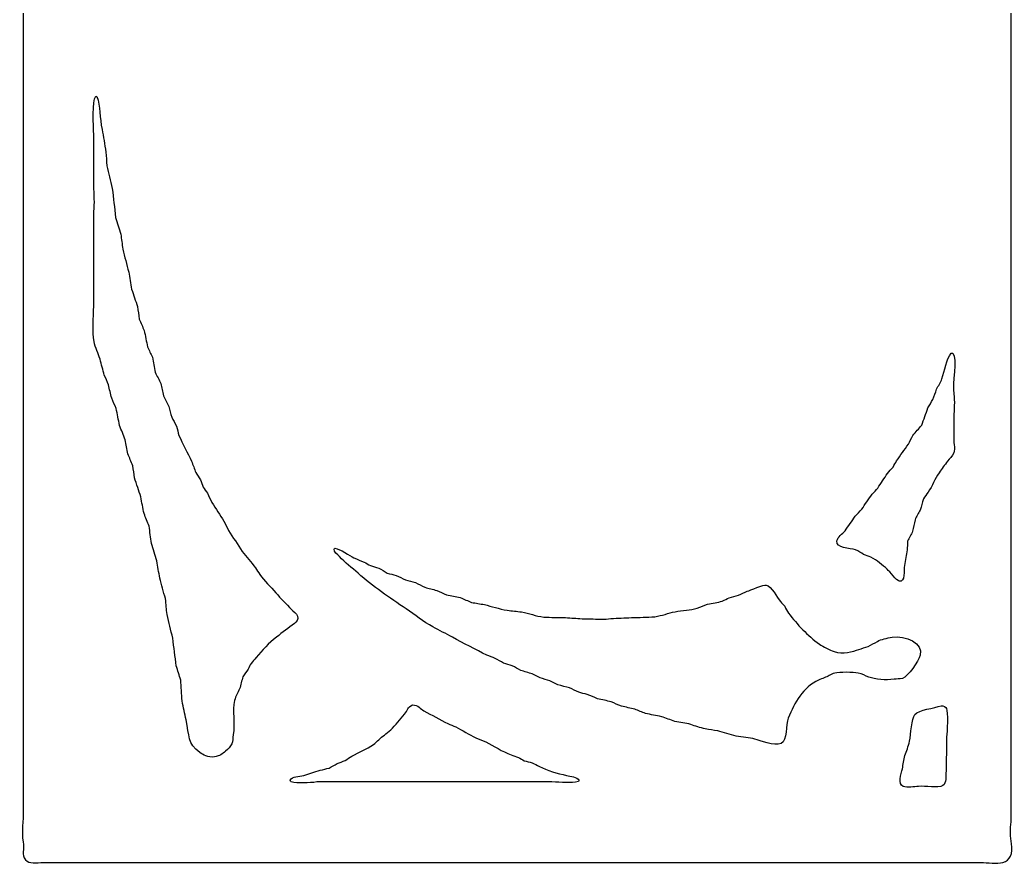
# Model space of a CAD drawing. Header units: centimetres. Extents: x -8.6 to 6.8, y -13.6 to 12.9.
# Drawn here: x -8.56 to -1.87, y -13.58 to -7.9 of the extents above; entities that cross this region are included whole.
import ezdxf

# ---------------------------------------------------------------- set-up
doc = ezdxf.new("R2010")
doc.units = ezdxf.units.CM
doc.header["$MEASUREMENT"] = 0
doc.layers.add('layer 1', color=7, linetype='Continuous')

msp = doc.modelspace()

# ---------------------------------------------------------------- linework, layer by layer
at = {"layer": 'layer 1', "color": 250}
for points, knots in [([(-8.46873, 12.93699), (-6.83087, 12.93626), (-5.16539, 12.93347), (-3.51672, 12.93347), (-3.51672, 12.93347), (-3.11441, 12.93347), (-2.71198, 12.93347), (-2.30967, 12.93347), (-2.30967, 12.93347), (-2.21366, 12.93386), (-2.11761, 12.93425), (-2.0216, 12.93464), (-2.0216, 12.93464), (-1.97231, 12.9414), (-1.92321, 12.93359), (-1.90298, 12.90998), (-1.90298, 12.90998), (-1.88064, 12.8839), (-1.8829, 12.83189), (-1.88994, 12.79138), (-1.88994, 12.79138), (-1.88951, 12.7264), (-1.88908, 12.66141), (-1.88864, 12.59644), (-1.88864, 12.59644), (-1.88864, 12.31464), (-1.88864, 12.03275), (-1.88864, 11.75094), (-1.88864, 11.75094), (-1.88864, 10.65855), (-1.88864, 9.56584), (-1.88864, 8.47345), (-1.88864, 8.47345), (-1.88864, 4.25593), (-1.88864, 0.04032), (-1.88864, -4.16561), (-1.88864, -4.16561), (-1.88864, -6.56336), (-1.88864, -8.95223), (-1.88864, -11.34415), (-1.88864, -11.34415), (-1.88864, -11.90815), (-1.88864, -12.47232), (-1.88864, -13.03632), (-1.88864, -13.03632), (-1.88864, -13.12165), (-1.88864, -13.207), (-1.88864, -13.29232), (-1.88864, -13.29232), (-1.89638, -13.33842), (-1.89374, -13.39634), (-1.88603, -13.44028), (-1.88603, -13.44028), (-1.87483, -13.50417), (-1.89363, -13.55332), (-1.94469, -13.56593), (-1.94469, -13.56593), (-1.98238, -13.57524), (-2.04669, -13.56594), (-2.09199, -13.56593), (-2.09199, -13.56593), (-2.2019, -13.56593), (-2.31186, -13.56593), (-2.42177, -13.56593), (-2.42177, -13.56593), (-2.77846, -13.56593), (-3.13526, -13.56593), (-3.49195, -13.56593), (-3.49195, -13.56593), (-4.64935, -13.56593), (-5.80709, -13.56593), (-6.96449, -13.56593), (-6.96449, -13.56593), (-7.35246, -13.56593), (-7.74055, -13.56593), (-8.12852, -13.56593), (-8.12852, -13.56593), (-8.21758, -13.56593), (-8.30667, -13.56593), (-8.39573, -13.56593), (-8.39573, -13.56593), (-8.44625, -13.566), (-8.49298, -13.57686), (-8.51826, -13.54714), (-8.51826, -13.54714), (-8.54505, -13.51567), (-8.52588, -13.47495), (-8.53391, -13.42737), (-8.53391, -13.42737), (-8.54564, -13.35778), (-8.53261, -13.28807), (-8.5326, -13.21364), (-8.5326, -13.21364), (-8.5326, -12.91657), (-8.5326, -12.61941), (-8.5326, -12.32234), (-8.5326, -12.32234), (-8.5326, -11.1689), (-8.5326, -10.01511), (-8.5326, -8.86166), (-8.5326, -8.86166), (-8.5326, -6.36025), (-8.5326, -3.85808), (-8.5326, -1.35667), (-8.5326, -1.35667), (-8.53347, -1.3234), (-8.53434, -1.29012), (-8.53521, -1.25685), (-8.53521, -1.25685), (-8.53999, -1.2412), (-8.54477, -1.22554), (-8.54955, -1.20988), (-8.54955, -1.20988), (-8.54433, -1.19227), (-8.53912, -1.17465), (-8.53391, -1.15704), (-8.53391, -1.15704), (-8.53347, -1.12768), (-8.53304, -1.09832), (-8.5326, -1.06896), (-8.5326, -1.06896), (-8.5326, -0.96211), (-8.5326, -0.85523), (-8.5326, -0.74838), (-8.5326, -0.74838), (-8.5326, -0.32841), (-8.5326, 0.09168), (-8.5326, 0.51165), (-8.5326, 0.51165), (-8.5326, 1.81461), (-8.5326, 3.11796), (-8.5326, 4.42092), (-8.5326, 4.42092), (-8.5326, 6.58299), (-8.5326, 8.74571), (-8.5326, 10.90779), (-8.5326, 10.90779), (-8.5326, 11.41817), (-8.5326, 11.9287), (-8.5326, 12.43908), (-8.5326, 12.43908), (-8.5326, 12.50601), (-8.5326, 12.57296), (-8.5326, 12.63989), (-8.5326, 12.63989), (-8.53918, 12.67969), (-8.54064, 12.72334), (-8.53391, 12.76319), (-8.53391, 12.76319), (-8.52258, 12.83018), (-8.55587, 12.89751), (-8.50132, 12.9276), (-8.50132, 12.9276), (-8.49046, 12.93073), (-8.47959, 12.93386), (-8.46873, 12.93699)], [0, 0, 0, 0, 0.025, 0.025, 0.025, 0.025, 0.05, 0.05, 0.05, 0.05, 0.075, 0.075, 0.075, 0.075, 0.1, 0.1, 0.1, 0.1, 0.125, 0.125, 0.125, 0.125, 0.15, 0.15, 0.15, 0.15, 0.175, 0.175, 0.175, 0.175, 0.2, 0.2, 0.2, 0.2, 0.225, 0.225, 0.225, 0.225, 0.25, 0.25, 0.25, 0.25, 0.275, 0.275, 0.275, 0.275, 0.3, 0.3, 0.3, 0.3, 0.325, 0.325, 0.325, 0.325, 0.35, 0.35, 0.35, 0.35, 0.375, 0.375, 0.375, 0.375, 0.4, 0.4, 0.4, 0.4, 0.425, 0.425, 0.425, 0.425, 0.45, 0.45, 0.45, 0.45, 0.475, 0.475, 0.475, 0.475, 0.5, 0.5, 0.5, 0.5, 0.525, 0.525, 0.525, 0.525, 0.55, 0.55, 0.55, 0.55, 0.575, 0.575, 0.575, 0.575, 0.6, 0.6, 0.6, 0.6, 0.625, 0.625, 0.625, 0.625, 0.65, 0.65, 0.65, 0.65, 0.675, 0.675, 0.675, 0.675, 0.7, 0.7, 0.7, 0.7, 0.725, 0.725, 0.725, 0.725, 0.75, 0.75, 0.75, 0.75, 0.775, 0.775, 0.775, 0.775, 0.8, 0.8, 0.8, 0.8, 0.825, 0.825, 0.825, 0.825, 0.85, 0.85, 0.85, 0.85, 0.875, 0.875, 0.875, 0.875, 0.9, 0.9, 0.9, 0.9, 0.925, 0.925, 0.925, 0.925, 0.95, 0.95, 0.95, 0.95, 1, 1, 1, 1]), ([(-8.04509, -8.41308), (-8.07204, -8.44099), (-8.05943, -8.61404), (-8.05943, -8.67142), (-8.05943, -8.67142), (-8.05943, -8.78873), (-8.05813, -8.89771), (-8.05813, -9.01432), (-8.05813, -9.01432), (-8.05813, -9.07188), (-8.05011, -9.13424), (-8.05943, -9.18929), (-8.05943, -9.18929), (-8.059, -9.24526), (-8.05856, -9.30125), (-8.05813, -9.35722), (-8.05813, -9.35722), (-8.05856, -9.38031), (-8.059, -9.40341), (-8.05943, -9.4265), (-8.05943, -9.4265), (-8.05943, -9.48169), (-8.05943, -9.53689), (-8.05943, -9.59208), (-8.05943, -9.59208), (-8.059, -9.65118), (-8.05856, -9.7103), (-8.05813, -9.7694), (-8.05813, -9.7694), (-8.05856, -9.78819), (-8.059, -9.80698), (-8.05943, -9.82577), (-8.05943, -9.82577), (-8.05945, -9.89887), (-8.07099, -9.99829), (-8.05682, -10.06298), (-8.05682, -10.06298), (-8.04726, -10.10664), (-8.02963, -10.14149), (-8.01642, -10.18158), (-8.01642, -10.18158), (-8.00686, -10.21759), (-7.9973, -10.25361), (-7.98774, -10.28962), (-7.98774, -10.28962), (-7.97861, -10.31075), (-7.96949, -10.3319), (-7.96036, -10.35303), (-7.96036, -10.35303), (-7.95298, -10.38356), (-7.94559, -10.4141), (-7.9382, -10.44463), (-7.9382, -10.44463), (-7.92821, -10.46733), (-7.91822, -10.49004), (-7.90822, -10.51274), (-7.90822, -10.51274), (-7.9004, -10.5507), (-7.89258, -10.58868), (-7.88476, -10.62664), (-7.88476, -10.62664), (-7.8726, -10.65913), (-7.86043, -10.69163), (-7.84826, -10.72411), (-7.84826, -10.72411), (-7.84218, -10.75542), (-7.8361, -10.78675), (-7.83001, -10.81806), (-7.83001, -10.81806), (-7.81872, -10.84467), (-7.80742, -10.8713), (-7.79612, -10.89791), (-7.79612, -10.89791), (-7.79221, -10.92492), (-7.7883, -10.95193), (-7.78439, -10.97894), (-7.78439, -10.97894), (-7.77217, -11.02293), (-7.7544, -11.06468), (-7.74268, -11.10694), (-7.74268, -11.10694), (-7.73529, -11.14451), (-7.72791, -11.18209), (-7.72052, -11.21967), (-7.72052, -11.21967), (-7.70922, -11.24785), (-7.69792, -11.27604), (-7.68663, -11.30422), (-7.68663, -11.30422), (-7.68141, -11.34297), (-7.6762, -11.38173), (-7.67099, -11.42047), (-7.67099, -11.42047), (-7.65882, -11.45961), (-7.64665, -11.49877), (-7.63449, -11.53791), (-7.63449, -11.53791), (-7.62797, -11.57626), (-7.62145, -11.61463), (-7.61493, -11.65299), (-7.61493, -11.65299), (-7.60234, -11.69917), (-7.58973, -11.74537), (-7.57713, -11.79156), (-7.57713, -11.79156), (-7.57022, -11.82901), (-7.57299, -11.86383), (-7.5654, -11.89842), (-7.5654, -11.89842), (-7.5528, -11.95126), (-7.5402, -12.00411), (-7.5276, -12.05695), (-7.5276, -12.05695), (-7.51978, -12.11918), (-7.51196, -12.18143), (-7.50414, -12.24366), (-7.50414, -12.24366), (-7.49414, -12.27537), (-7.48415, -12.30708), (-7.47416, -12.33878), (-7.47416, -12.33878), (-7.47112, -12.38575), (-7.46807, -12.43273), (-7.46503, -12.4797), (-7.46503, -12.4797), (-7.45681, -12.52536), (-7.44659, -12.56388), (-7.43766, -12.60652), (-7.43766, -12.60652), (-7.41469, -12.71614), (-7.42874, -12.76653), (-7.34511, -12.82612), (-7.34511, -12.82612), (-7.32374, -12.84135), (-7.29169, -12.86243), (-7.24735, -12.85548), (-7.24735, -12.85548), (-7.21089, -12.84976), (-7.19273, -12.83565), (-7.17174, -12.81673), (-7.17174, -12.81673), (-7.15586, -12.80241), (-7.13923, -12.78763), (-7.13003, -12.7674), (-7.13003, -12.7674), (-7.12169, -12.74907), (-7.12504, -12.7306), (-7.12091, -12.70634), (-7.12091, -12.70634), (-7.10822, -12.63177), (-7.12812, -12.54675), (-7.11178, -12.47618), (-7.11178, -12.47618), (-7.1048, -12.44599), (-7.08895, -12.42401), (-7.07789, -12.39867), (-7.07789, -12.39867), (-7.07051, -12.37128), (-7.06312, -12.34387), (-7.05573, -12.31647), (-7.05573, -12.31647), (-7.044, -12.29964), (-7.03227, -12.28281), (-7.02054, -12.26598), (-7.02054, -12.26598), (-7.01402, -12.25306), (-7.0075, -12.24014), (-7.00098, -12.22722), (-7.00098, -12.22722), (-6.98925, -12.21431), (-6.97752, -12.20139), (-6.96579, -12.18847), (-6.96579, -12.18847), (-6.92536, -12.13892), (-6.88069, -12.09035), (-6.83023, -12.0499), (-6.83023, -12.0499), (-6.78982, -12.01938), (-6.7494, -11.98884), (-6.709, -11.95831), (-6.709, -11.95831), (-6.69797, -11.94809), (-6.68042, -11.9316), (-6.68814, -11.90899), (-6.68814, -11.90899), (-6.69507, -11.8887), (-6.71679, -11.87921), (-6.72986, -11.86436), (-6.72986, -11.86436), (-6.76352, -11.82611), (-6.80059, -11.7906), (-6.83414, -11.7528), (-6.83414, -11.7528), (-6.8704, -11.71195), (-6.90944, -11.67068), (-6.94233, -11.62833), (-6.94233, -11.62833), (-6.95188, -11.61346), (-6.96145, -11.59858), (-6.971, -11.5837), (-6.971, -11.5837), (-7.00055, -11.5473), (-7.0301, -11.51089), (-7.05964, -11.47449), (-7.05964, -11.47449), (-7.09169, -11.42839), (-7.12139, -11.37963), (-7.15219, -11.33358), (-7.15219, -11.33358), (-7.16262, -11.31244), (-7.17305, -11.2913), (-7.18347, -11.27016), (-7.18347, -11.27016), (-7.20947, -11.23055), (-7.23776, -11.18617), (-7.26429, -11.14569), (-7.26429, -11.14569), (-7.27428, -11.12494), (-7.28428, -11.10419), (-7.29427, -11.08345), (-7.29427, -11.08345), (-7.30383, -11.06936), (-7.31339, -11.05527), (-7.32295, -11.04117), (-7.32295, -11.04117), (-7.32903, -11.02474), (-7.33512, -11.00829), (-7.3412, -10.99185), (-7.3412, -10.99185), (-7.35163, -10.97581), (-7.36206, -10.95975), (-7.37248, -10.94371), (-7.37248, -10.94371), (-7.38204, -10.91827), (-7.3916, -10.89282), (-7.40116, -10.86738), (-7.40116, -10.86738), (-7.42738, -10.81269), (-7.46189, -10.75042), (-7.48589, -10.69475), (-7.48589, -10.69475), (-7.49154, -10.67362), (-7.49719, -10.65248), (-7.50283, -10.63134), (-7.50283, -10.63134), (-7.51326, -10.61138), (-7.52369, -10.59141), (-7.53412, -10.57145), (-7.53412, -10.57145), (-7.54107, -10.54758), (-7.54802, -10.5237), (-7.55497, -10.49982), (-7.55497, -10.49982), (-7.56627, -10.47555), (-7.57757, -10.45128), (-7.58887, -10.42701), (-7.58887, -10.42701), (-7.59538, -10.39961), (-7.6019, -10.37221), (-7.60842, -10.34481), (-7.60842, -10.34481), (-7.62058, -10.31976), (-7.63275, -10.2947), (-7.64492, -10.26966), (-7.64492, -10.26966), (-7.65143, -10.236), (-7.65795, -10.20233), (-7.66447, -10.16867), (-7.66447, -10.16867), (-7.67533, -10.14518), (-7.68619, -10.12169), (-7.69706, -10.09821), (-7.69706, -10.09821), (-7.70444, -10.06181), (-7.71183, -10.0254), (-7.71922, -9.98899), (-7.71922, -9.98899), (-7.73051, -9.96316), (-7.74181, -9.93732), (-7.75311, -9.91149), (-7.75311, -9.91149), (-7.75702, -9.8837), (-7.76093, -9.8559), (-7.76484, -9.82812), (-7.76484, -9.82812), (-7.77787, -9.78898), (-7.79091, -9.74983), (-7.80394, -9.71069), (-7.80394, -9.71069), (-7.81046, -9.67233), (-7.81698, -9.63396), (-7.8235, -9.5956), (-7.8235, -9.5956), (-7.83696, -9.54433), (-7.85044, -9.49304), (-7.8639, -9.44177), (-7.8639, -9.44177), (-7.86825, -9.40811), (-7.8726, -9.37444), (-7.87694, -9.34078), (-7.87694, -9.34078), (-7.88867, -9.3032), (-7.9004, -9.26562), (-7.91213, -9.22805), (-7.91213, -9.22805), (-7.91952, -9.16347), (-7.92691, -9.09886), (-7.93429, -9.03429), (-7.93429, -9.03429), (-7.94507, -8.97753), (-7.96021, -8.9343), (-7.97079, -8.88045), (-7.97079, -8.88045), (-7.97296, -8.84992), (-7.97514, -8.81938), (-7.97731, -8.78885), (-7.97731, -8.78885), (-7.98646, -8.73675), (-7.99282, -8.68385), (-8.00338, -8.63737), (-8.00338, -8.63737), (-8.02062, -8.56152), (-8.01157, -8.47827), (-8.03857, -8.41542), (-8.03857, -8.41542), (-8.04075, -8.41464), (-8.04292, -8.41386), (-8.04509, -8.41308)], [0, 0, 0, 0, 0.0120482, 0.0120482, 0.0120482, 0.0120482, 0.0240964, 0.0240964, 0.0240964, 0.0240964, 0.0361446, 0.0361446, 0.0361446, 0.0361446, 0.0481928, 0.0481928, 0.0481928, 0.0481928, 0.060241, 0.060241, 0.060241, 0.060241, 0.0722892, 0.0722892, 0.0722892, 0.0722892, 0.0843373, 0.0843373, 0.0843373, 0.0843373, 0.0963855, 0.0963855, 0.0963855, 0.0963855, 0.1084337, 0.1084337, 0.1084337, 0.1084337, 0.1204819, 0.1204819, 0.1204819, 0.1204819, 0.1325301, 0.1325301, 0.1325301, 0.1325301, 0.1445783, 0.1445783, 0.1445783, 0.1445783, 0.1566265, 0.1566265, 0.1566265, 0.1566265, 0.1686747, 0.1686747, 0.1686747, 0.1686747, 0.1807229, 0.1807229, 0.1807229, 0.1807229, 0.1927711, 0.1927711, 0.1927711, 0.1927711, 0.2048193, 0.2048193, 0.2048193, 0.2048193, 0.2168675, 0.2168675, 0.2168675, 0.2168675, 0.2289157, 0.2289157, 0.2289157, 0.2289157, 0.2409639, 0.2409639, 0.2409639, 0.2409639, 0.253012, 0.253012, 0.253012, 0.253012, 0.2650602, 0.2650602, 0.2650602, 0.2650602, 0.2771084, 0.2771084, 0.2771084, 0.2771084, 0.2891566, 0.2891566, 0.2891566, 0.2891566, 0.3012048, 0.3012048, 0.3012048, 0.3012048, 0.313253, 0.313253, 0.313253, 0.313253, 0.3253012, 0.3253012, 0.3253012, 0.3253012, 0.3373494, 0.3373494, 0.3373494, 0.3373494, 0.3493976, 0.3493976, 0.3493976, 0.3493976, 0.3614458, 0.3614458, 0.3614458, 0.3614458, 0.373494, 0.373494, 0.373494, 0.373494, 0.3855422, 0.3855422, 0.3855422, 0.3855422, 0.3975904, 0.3975904, 0.3975904, 0.3975904, 0.4096386, 0.4096386, 0.4096386, 0.4096386, 0.4216867, 0.4216867, 0.4216867, 0.4216867, 0.4337349, 0.4337349, 0.4337349, 0.4337349, 0.4457831, 0.4457831, 0.4457831, 0.4457831, 0.4578313, 0.4578313, 0.4578313, 0.4578313, 0.4698795, 0.4698795, 0.4698795, 0.4698795, 0.4819277, 0.4819277, 0.4819277, 0.4819277, 0.4939759, 0.4939759, 0.4939759, 0.4939759, 0.5060241, 0.5060241, 0.5060241, 0.5060241, 0.5180723, 0.5180723, 0.5180723, 0.5180723, 0.5301205, 0.5301205, 0.5301205, 0.5301205, 0.5421687, 0.5421687, 0.5421687, 0.5421687, 0.5542169, 0.5542169, 0.5542169, 0.5542169, 0.5662651, 0.5662651, 0.5662651, 0.5662651, 0.5783133, 0.5783133, 0.5783133, 0.5783133, 0.5903614, 0.5903614, 0.5903614, 0.5903614, 0.6024096, 0.6024096, 0.6024096, 0.6024096, 0.6144578, 0.6144578, 0.6144578, 0.6144578, 0.626506, 0.626506, 0.626506, 0.626506, 0.6385542, 0.6385542, 0.6385542, 0.6385542, 0.6506024, 0.6506024, 0.6506024, 0.6506024, 0.6626506, 0.6626506, 0.6626506, 0.6626506, 0.6746988, 0.6746988, 0.6746988, 0.6746988, 0.686747, 0.686747, 0.686747, 0.686747, 0.6987952, 0.6987952, 0.6987952, 0.6987952, 0.7108434, 0.7108434, 0.7108434, 0.7108434, 0.7228916, 0.7228916, 0.7228916, 0.7228916, 0.7349398, 0.7349398, 0.7349398, 0.7349398, 0.746988, 0.746988, 0.746988, 0.746988, 0.7590361, 0.7590361, 0.7590361, 0.7590361, 0.7710843, 0.7710843, 0.7710843, 0.7710843, 0.7831325, 0.7831325, 0.7831325, 0.7831325, 0.7951807, 0.7951807, 0.7951807, 0.7951807, 0.8072289, 0.8072289, 0.8072289, 0.8072289, 0.8192771, 0.8192771, 0.8192771, 0.8192771, 0.8313253, 0.8313253, 0.8313253, 0.8313253, 0.8433735, 0.8433735, 0.8433735, 0.8433735, 0.8554217, 0.8554217, 0.8554217, 0.8554217, 0.8674699, 0.8674699, 0.8674699, 0.8674699, 0.8795181, 0.8795181, 0.8795181, 0.8795181, 0.8915663, 0.8915663, 0.8915663, 0.8915663, 0.9036145, 0.9036145, 0.9036145, 0.9036145, 0.9156627, 0.9156627, 0.9156627, 0.9156627, 0.9277108, 0.9277108, 0.9277108, 0.9277108, 0.939759, 0.939759, 0.939759, 0.939759, 0.9518072, 0.9518072, 0.9518072, 0.9518072, 0.9638554, 0.9638554, 0.9638554, 0.9638554, 0.9759036, 0.9759036, 0.9759036, 0.9759036, 1, 1, 1, 1]), ([(-2.29142, -10.14048), (-2.3268, -10.18531), (-2.33434, -10.2567), (-2.35399, -10.31428), (-2.35399, -10.31428), (-2.36265, -10.33964), (-2.37831, -10.36006), (-2.38919, -10.38239), (-2.38919, -10.38239), (-2.39788, -10.40587), (-2.40657, -10.42936), (-2.41526, -10.45285), (-2.41526, -10.45285), (-2.42612, -10.47164), (-2.43698, -10.49043), (-2.44784, -10.50921), (-2.44784, -10.50921), (-2.46175, -10.54796), (-2.47565, -10.58672), (-2.48956, -10.62547), (-2.48956, -10.62547), (-2.50954, -10.64817), (-2.52953, -10.67088), (-2.54952, -10.69358), (-2.54952, -10.69358), (-2.55951, -10.71354), (-2.56951, -10.73351), (-2.5795, -10.75347), (-2.5795, -10.75347), (-2.606, -10.79065), (-2.63251, -10.82785), (-2.65901, -10.86503), (-2.65901, -10.86503), (-2.66683, -10.87912), (-2.67465, -10.89321), (-2.68247, -10.9073), (-2.68247, -10.9073), (-2.69507, -10.92139), (-2.70768, -10.93549), (-2.72028, -10.94958), (-2.72028, -10.94958), (-2.742, -10.98246), (-2.76373, -11.01534), (-2.78545, -11.04822), (-2.78545, -11.04822), (-2.79762, -11.06192), (-2.80978, -11.07562), (-2.82195, -11.08932), (-2.82195, -11.08932), (-2.84584, -11.12298), (-2.86975, -11.15665), (-2.89364, -11.19031), (-2.89364, -11.19031), (-2.90798, -11.20597), (-2.92232, -11.22163), (-2.93666, -11.23728), (-2.93666, -11.23728), (-2.95968, -11.27016), (-2.98272, -11.30305), (-3.00574, -11.33592), (-3.00574, -11.33592), (-3.02249, -11.35727), (-3.0547, -11.37421), (-3.06049, -11.40404), (-3.06049, -11.40404), (-3.07034, -11.45479), (-2.97167, -11.45104), (-2.93405, -11.46393), (-2.93405, -11.46393), (-2.91335, -11.47101), (-2.89828, -11.48482), (-2.88061, -11.49446), (-2.88061, -11.49446), (-2.8641, -11.50072), (-2.84758, -11.50698), (-2.83107, -11.51325), (-2.83107, -11.51325), (-2.79109, -11.53405), (-2.75354, -11.56548), (-2.72158, -11.59427), (-2.72158, -11.59427), (-2.70625, -11.60809), (-2.65649, -11.67129), (-2.64207, -11.67413), (-2.64207, -11.67413), (-2.5968, -11.68302), (-2.61111, -11.59966), (-2.60557, -11.56961), (-2.60557, -11.56961), (-2.59848, -11.53118), (-2.5936, -11.49843), (-2.58732, -11.46393), (-2.58732, -11.46393), (-2.58645, -11.44436), (-2.58558, -11.42478), (-2.58471, -11.40521), (-2.58471, -11.40521), (-2.57342, -11.3829), (-2.56212, -11.36058), (-2.55082, -11.33827), (-2.55082, -11.33827), (-2.54517, -11.31283), (-2.53952, -11.28739), (-2.53387, -11.26194), (-2.53387, -11.26194), (-2.52625, -11.23716), (-2.51, -11.21839), (-2.49998, -11.19618), (-2.49998, -11.19618), (-2.4926, -11.17113), (-2.48521, -11.14608), (-2.47782, -11.12103), (-2.47782, -11.12103), (-2.4674, -11.10615), (-2.45697, -11.09128), (-2.44654, -11.0764), (-2.44654, -11.0764), (-2.41809, -11.03312), (-2.40137, -10.98691), (-2.37224, -10.94488), (-2.37224, -10.94488), (-2.35478, -10.91969), (-2.33585, -10.89244), (-2.31619, -10.86738), (-2.31619, -10.86738), (-2.30226, -10.84962), (-2.28315, -10.8348), (-2.27448, -10.81219), (-2.27448, -10.81219), (-2.26155, -10.77848), (-2.27924, -10.73674), (-2.27317, -10.69945), (-2.27317, -10.69945), (-2.27317, -10.6564), (-2.27317, -10.61333), (-2.27317, -10.57028), (-2.27317, -10.57028), (-2.27317, -10.51892), (-2.26587, -10.46422), (-2.27448, -10.41527), (-2.27448, -10.41527), (-2.2871, -10.34351), (-2.24751, -10.18308), (-2.28099, -10.14048), (-2.28099, -10.14048), (-2.28447, -10.14048), (-2.28795, -10.14048), (-2.29142, -10.14048)], [0, 0, 0, 0, 0.0263158, 0.0263158, 0.0263158, 0.0263158, 0.0526316, 0.0526316, 0.0526316, 0.0526316, 0.0789474, 0.0789474, 0.0789474, 0.0789474, 0.1052632, 0.1052632, 0.1052632, 0.1052632, 0.1315789, 0.1315789, 0.1315789, 0.1315789, 0.1578947, 0.1578947, 0.1578947, 0.1578947, 0.1842105, 0.1842105, 0.1842105, 0.1842105, 0.2105263, 0.2105263, 0.2105263, 0.2105263, 0.2368421, 0.2368421, 0.2368421, 0.2368421, 0.2631579, 0.2631579, 0.2631579, 0.2631579, 0.2894737, 0.2894737, 0.2894737, 0.2894737, 0.3157895, 0.3157895, 0.3157895, 0.3157895, 0.3421053, 0.3421053, 0.3421053, 0.3421053, 0.3684211, 0.3684211, 0.3684211, 0.3684211, 0.3947368, 0.3947368, 0.3947368, 0.3947368, 0.4210526, 0.4210526, 0.4210526, 0.4210526, 0.4473684, 0.4473684, 0.4473684, 0.4473684, 0.4736842, 0.4736842, 0.4736842, 0.4736842, 0.5, 0.5, 0.5, 0.5, 0.5263158, 0.5263158, 0.5263158, 0.5263158, 0.5526316, 0.5526316, 0.5526316, 0.5526316, 0.5789474, 0.5789474, 0.5789474, 0.5789474, 0.6052632, 0.6052632, 0.6052632, 0.6052632, 0.6315789, 0.6315789, 0.6315789, 0.6315789, 0.6578947, 0.6578947, 0.6578947, 0.6578947, 0.6842105, 0.6842105, 0.6842105, 0.6842105, 0.7105263, 0.7105263, 0.7105263, 0.7105263, 0.7368421, 0.7368421, 0.7368421, 0.7368421, 0.7631579, 0.7631579, 0.7631579, 0.7631579, 0.7894737, 0.7894737, 0.7894737, 0.7894737, 0.8157895, 0.8157895, 0.8157895, 0.8157895, 0.8421053, 0.8421053, 0.8421053, 0.8421053, 0.8684211, 0.8684211, 0.8684211, 0.8684211, 0.8947368, 0.8947368, 0.8947368, 0.8947368, 0.9210526, 0.9210526, 0.9210526, 0.9210526, 0.9473684, 0.9473684, 0.9473684, 0.9473684, 1, 1, 1, 1]), ([(-6.43657, -11.45336), (-6.43935, -11.45545), (-6.43974, -11.45494), (-6.44178, -11.45805), (-6.44178, -11.45805), (-6.44773, -11.47507), (-6.41567, -11.49704), (-6.40659, -11.50737), (-6.40659, -11.50737), (-6.36932, -11.54976), (-6.32234, -11.58334), (-6.28015, -11.62128), (-6.28015, -11.62128), (-6.18106, -11.71037), (-6.0706, -11.78445), (-5.95688, -11.86084), (-5.95688, -11.86084), (-5.89835, -11.90016), (-5.8408, -11.94642), (-5.7783, -11.98179), (-5.7783, -11.98179), (-5.73396, -12.00689), (-5.691, -12.02609), (-5.64664, -12.05108), (-5.64664, -12.05108), (-5.57317, -12.09246), (-5.48935, -12.13254), (-5.41462, -12.17203), (-5.41462, -12.17203), (-5.39594, -12.17908), (-5.37725, -12.18612), (-5.35857, -12.19317), (-5.35857, -12.19317), (-5.33989, -12.20374), (-5.3212, -12.21431), (-5.30252, -12.22488), (-5.30252, -12.22488), (-5.28297, -12.23075), (-5.26341, -12.23662), (-5.24386, -12.24249), (-5.24386, -12.24249), (-5.22474, -12.25306), (-5.20562, -12.26363), (-5.18651, -12.2742), (-5.18651, -12.2742), (-5.16087, -12.28203), (-5.13523, -12.28985), (-5.1096, -12.29768), (-5.1096, -12.29768), (-5.09179, -12.30669), (-5.07397, -12.31569), (-5.05616, -12.32469), (-5.05616, -12.32469), (-5.03443, -12.33135), (-5.0127, -12.338), (-4.99098, -12.34466), (-4.99098, -12.34466), (-4.97273, -12.35366), (-4.95448, -12.36266), (-4.93623, -12.37166), (-4.93623, -12.37166), (-4.91017, -12.37832), (-4.88409, -12.38497), (-4.85802, -12.39163), (-4.85802, -12.39163), (-4.83761, -12.40141), (-4.81718, -12.4112), (-4.79676, -12.42098), (-4.79676, -12.42098), (-4.77764, -12.42607), (-4.75852, -12.43116), (-4.73941, -12.43625), (-4.73941, -12.43625), (-4.71638, -12.44564), (-4.69335, -12.45504), (-4.67032, -12.46443), (-4.67032, -12.46443), (-4.63947, -12.47148), (-4.60862, -12.47853), (-4.57777, -12.48557), (-4.57777, -12.48557), (-4.55518, -12.49536), (-4.53258, -12.50514), (-4.50999, -12.51493), (-4.50999, -12.51493), (-4.48001, -12.52158), (-4.45002, -12.52824), (-4.42005, -12.53489), (-4.42005, -12.53489), (-4.39615, -12.54468), (-4.37225, -12.55447), (-4.34835, -12.56425), (-4.34835, -12.56425), (-4.31186, -12.5713), (-4.27535, -12.57834), (-4.23886, -12.58539), (-4.23886, -12.58539), (-4.20932, -12.59596), (-4.17976, -12.60653), (-4.15022, -12.61709), (-4.15022, -12.61709), (-4.11523, -12.62654), (-4.07569, -12.62694), (-4.04333, -12.63823), (-4.04333, -12.63823), (-4.01257, -12.64897), (-3.98088, -12.66017), (-3.94557, -12.66759), (-3.94557, -12.66759), (-3.91777, -12.67189), (-3.88995, -12.6762), (-3.86215, -12.68051), (-3.86215, -12.68051), (-3.82087, -12.69225), (-3.77959, -12.70399), (-3.73831, -12.71574), (-3.73831, -12.71574), (-3.69591, -12.72537), (-3.64833, -12.72385), (-3.61187, -12.73687), (-3.61187, -12.73687), (-3.58066, -12.74803), (-3.47957, -12.78278), (-3.4359, -12.76506), (-3.4359, -12.76506), (-3.3942, -12.74814), (-3.40487, -12.63782), (-3.38767, -12.59478), (-3.38767, -12.59478), (-3.34567, -12.48969), (-3.28638, -12.38976), (-3.18432, -12.33878), (-3.18432, -12.33878), (-3.17129, -12.33409), (-3.15825, -12.32939), (-3.14522, -12.32469), (-3.14522, -12.32469), (-3.12212, -12.31436), (-3.10131, -12.29995), (-3.07483, -12.29298), (-3.07483, -12.29298), (-3.04169, -12.28427), (-2.95127, -12.28577), (-2.91711, -12.29298), (-2.91711, -12.29298), (-2.89013, -12.29868), (-2.86887, -12.3105), (-2.84541, -12.31882), (-2.84541, -12.31882), (-2.80283, -12.33392), (-2.73101, -12.34236), (-2.67465, -12.33409), (-2.67465, -12.33409), (-2.65641, -12.33252), (-2.63815, -12.33095), (-2.61991, -12.32939), (-2.61991, -12.32939), (-2.58186, -12.31592), (-2.51214, -12.21195), (-2.49998, -12.17203), (-2.49998, -12.17203), (-2.47573, -12.09234), (-2.59992, -12.03581), (-2.68899, -12.05108), (-2.68899, -12.05108), (-2.72398, -12.05708), (-2.761, -12.06498), (-2.78806, -12.07926), (-2.78806, -12.07926), (-2.80848, -12.09061), (-2.8289, -12.10197), (-2.84932, -12.11332), (-2.84932, -12.11332), (-2.87018, -12.11997), (-2.89104, -12.12663), (-2.91189, -12.13328), (-2.91189, -12.13328), (-2.95324, -12.14904), (-3.02225, -12.16727), (-3.07874, -12.14737), (-3.07874, -12.14737), (-3.11115, -12.13596), (-3.15127, -12.11693), (-3.17781, -12.09805), (-3.17781, -12.09805), (-3.2591, -12.0402), (-3.32615, -11.96555), (-3.38637, -11.88902), (-3.38637, -11.88902), (-3.39462, -11.87376), (-3.40288, -11.85849), (-3.41113, -11.84323), (-3.41113, -11.84323), (-3.42069, -11.83266), (-3.43025, -11.82209), (-3.43981, -11.81152), (-3.43981, -11.81152), (-3.4613, -11.78627), (-3.50195, -11.70755), (-3.53497, -11.69996), (-3.53497, -11.69996), (-3.55086, -11.69631), (-3.64747, -11.73523), (-3.66271, -11.74224), (-3.66271, -11.74224), (-3.68226, -11.75124), (-3.70182, -11.76024), (-3.72137, -11.76925), (-3.72137, -11.76925), (-3.74222, -11.77472), (-3.76308, -11.78021), (-3.78394, -11.78569), (-3.78394, -11.78569), (-3.79958, -11.79312), (-3.81522, -11.80056), (-3.83086, -11.808), (-3.83086, -11.808), (-3.8609, -11.81901), (-3.89714, -11.82008), (-3.92993, -11.82913), (-3.92993, -11.82913), (-3.95339, -11.83814), (-3.97686, -11.84714), (-4.00032, -11.85614), (-4.00032, -11.85614), (-4.04316, -11.87137), (-4.10118, -11.86885), (-4.14892, -11.87963), (-4.14892, -11.87963), (-4.19497, -11.89003), (-4.23606, -11.90472), (-4.28579, -11.91368), (-4.28579, -11.91368), (-4.33792, -11.91564), (-4.39007, -11.9176), (-4.44221, -11.91956), (-4.44221, -11.91956), (-4.48826, -11.92151), (-4.53432, -11.92347), (-4.58038, -11.92543), (-4.58038, -11.92543), (-4.61896, -11.93092), (-4.67652, -11.93236), (-4.71594, -11.9266), (-4.71594, -11.9266), (-4.73549, -11.9266), (-4.75505, -11.9266), (-4.7746, -11.9266), (-4.7746, -11.9266), (-4.81153, -11.92425), (-4.84847, -11.9219), (-4.8854, -11.91956), (-4.8854, -11.91956), (-4.93406, -11.91838), (-4.98273, -11.91721), (-5.03139, -11.91603), (-5.03139, -11.91603), (-5.08861, -11.90749), (-5.1304, -11.8915), (-5.18129, -11.8808), (-5.18129, -11.8808), (-5.21344, -11.87728), (-5.2456, -11.87376), (-5.27775, -11.87024), (-5.27775, -11.87024), (-5.33428, -11.8591), (-5.38257, -11.84502), (-5.43157, -11.83148), (-5.43157, -11.83148), (-5.46024, -11.82679), (-5.48892, -11.82209), (-5.5176, -11.81739), (-5.5176, -11.81739), (-5.5428, -11.80643), (-5.568, -11.79547), (-5.5932, -11.78451), (-5.5932, -11.78451), (-5.62405, -11.77825), (-5.6549, -11.77198), (-5.68575, -11.76572), (-5.68575, -11.76572), (-5.70791, -11.75594), (-5.73007, -11.74615), (-5.75223, -11.73636), (-5.75223, -11.73636), (-5.77873, -11.72932), (-5.80524, -11.72227), (-5.83174, -11.71523), (-5.83174, -11.71523), (-5.85303, -11.70466), (-5.87432, -11.69409), (-5.89561, -11.68352), (-5.89561, -11.68352), (-5.91777, -11.67726), (-5.93993, -11.67099), (-5.96209, -11.66473), (-5.96209, -11.66473), (-5.98295, -11.65495), (-6.00381, -11.64516), (-6.02466, -11.63537), (-6.02466, -11.63537), (-6.04464, -11.63029), (-6.06464, -11.6252), (-6.08462, -11.62011), (-6.08462, -11.62011), (-6.10374, -11.60876), (-6.12286, -11.5974), (-6.14198, -11.58605), (-6.14198, -11.58605), (-6.16066, -11.58057), (-6.17934, -11.57509), (-6.19803, -11.56961), (-6.19803, -11.56961), (-6.21193, -11.56178), (-6.22584, -11.55395), (-6.23974, -11.54613), (-6.23974, -11.54613), (-6.26276, -11.53673), (-6.2858, -11.52734), (-6.30882, -11.51794), (-6.30882, -11.51794), (-6.33826, -11.50187), (-6.39976, -11.4573), (-6.43657, -11.45336)], [0, 0, 0, 0, 0.0121951, 0.0121951, 0.0121951, 0.0121951, 0.0243902, 0.0243902, 0.0243902, 0.0243902, 0.0365854, 0.0365854, 0.0365854, 0.0365854, 0.0487805, 0.0487805, 0.0487805, 0.0487805, 0.0609756, 0.0609756, 0.0609756, 0.0609756, 0.0731707, 0.0731707, 0.0731707, 0.0731707, 0.0853659, 0.0853659, 0.0853659, 0.0853659, 0.097561, 0.097561, 0.097561, 0.097561, 0.1097561, 0.1097561, 0.1097561, 0.1097561, 0.1219512, 0.1219512, 0.1219512, 0.1219512, 0.1341463, 0.1341463, 0.1341463, 0.1341463, 0.1463415, 0.1463415, 0.1463415, 0.1463415, 0.1585366, 0.1585366, 0.1585366, 0.1585366, 0.1707317, 0.1707317, 0.1707317, 0.1707317, 0.1829268, 0.1829268, 0.1829268, 0.1829268, 0.195122, 0.195122, 0.195122, 0.195122, 0.2073171, 0.2073171, 0.2073171, 0.2073171, 0.2195122, 0.2195122, 0.2195122, 0.2195122, 0.2317073, 0.2317073, 0.2317073, 0.2317073, 0.2439024, 0.2439024, 0.2439024, 0.2439024, 0.2560976, 0.2560976, 0.2560976, 0.2560976, 0.2682927, 0.2682927, 0.2682927, 0.2682927, 0.2804878, 0.2804878, 0.2804878, 0.2804878, 0.2926829, 0.2926829, 0.2926829, 0.2926829, 0.304878, 0.304878, 0.304878, 0.304878, 0.3170732, 0.3170732, 0.3170732, 0.3170732, 0.3292683, 0.3292683, 0.3292683, 0.3292683, 0.3414634, 0.3414634, 0.3414634, 0.3414634, 0.3536585, 0.3536585, 0.3536585, 0.3536585, 0.3658537, 0.3658537, 0.3658537, 0.3658537, 0.3780488, 0.3780488, 0.3780488, 0.3780488, 0.3902439, 0.3902439, 0.3902439, 0.3902439, 0.402439, 0.402439, 0.402439, 0.402439, 0.4146341, 0.4146341, 0.4146341, 0.4146341, 0.4268293, 0.4268293, 0.4268293, 0.4268293, 0.4390244, 0.4390244, 0.4390244, 0.4390244, 0.4512195, 0.4512195, 0.4512195, 0.4512195, 0.4634146, 0.4634146, 0.4634146, 0.4634146, 0.4756098, 0.4756098, 0.4756098, 0.4756098, 0.4878049, 0.4878049, 0.4878049, 0.4878049, 0.5, 0.5, 0.5, 0.5, 0.5121951, 0.5121951, 0.5121951, 0.5121951, 0.5243902, 0.5243902, 0.5243902, 0.5243902, 0.5365854, 0.5365854, 0.5365854, 0.5365854, 0.5487805, 0.5487805, 0.5487805, 0.5487805, 0.5609756, 0.5609756, 0.5609756, 0.5609756, 0.5731707, 0.5731707, 0.5731707, 0.5731707, 0.5853659, 0.5853659, 0.5853659, 0.5853659, 0.597561, 0.597561, 0.597561, 0.597561, 0.6097561, 0.6097561, 0.6097561, 0.6097561, 0.6219512, 0.6219512, 0.6219512, 0.6219512, 0.6341463, 0.6341463, 0.6341463, 0.6341463, 0.6463415, 0.6463415, 0.6463415, 0.6463415, 0.6585366, 0.6585366, 0.6585366, 0.6585366, 0.6707317, 0.6707317, 0.6707317, 0.6707317, 0.6829268, 0.6829268, 0.6829268, 0.6829268, 0.695122, 0.695122, 0.695122, 0.695122, 0.7073171, 0.7073171, 0.7073171, 0.7073171, 0.7195122, 0.7195122, 0.7195122, 0.7195122, 0.7317073, 0.7317073, 0.7317073, 0.7317073, 0.7439024, 0.7439024, 0.7439024, 0.7439024, 0.7560976, 0.7560976, 0.7560976, 0.7560976, 0.7682927, 0.7682927, 0.7682927, 0.7682927, 0.7804878, 0.7804878, 0.7804878, 0.7804878, 0.7926829, 0.7926829, 0.7926829, 0.7926829, 0.804878, 0.804878, 0.804878, 0.804878, 0.8170732, 0.8170732, 0.8170732, 0.8170732, 0.8292683, 0.8292683, 0.8292683, 0.8292683, 0.8414634, 0.8414634, 0.8414634, 0.8414634, 0.8536585, 0.8536585, 0.8536585, 0.8536585, 0.8658537, 0.8658537, 0.8658537, 0.8658537, 0.8780488, 0.8780488, 0.8780488, 0.8780488, 0.8902439, 0.8902439, 0.8902439, 0.8902439, 0.902439, 0.902439, 0.902439, 0.902439, 0.9146341, 0.9146341, 0.9146341, 0.9146341, 0.9268293, 0.9268293, 0.9268293, 0.9268293, 0.9390244, 0.9390244, 0.9390244, 0.9390244, 0.9512195, 0.9512195, 0.9512195, 0.9512195, 0.9634146, 0.9634146, 0.9634146, 0.9634146, 0.9756098, 0.9756098, 0.9756098, 0.9756098, 1, 1, 1, 1]), ([(-5.91386, -12.50671), (-5.95245, -12.52375), (-5.94625, -12.54038), (-5.96861, -12.56895), (-5.96861, -12.56895), (-5.99692, -12.60512), (-6.03047, -12.64038), (-6.06116, -12.67463), (-6.06116, -12.67463), (-6.07549, -12.68599), (-6.08984, -12.69734), (-6.10417, -12.70869), (-6.10417, -12.70869), (-6.12997, -12.7275), (-6.15067, -12.75353), (-6.17717, -12.7721), (-6.17717, -12.7721), (-6.22238, -12.80379), (-6.2729, -12.82334), (-6.32316, -12.85078), (-6.32316, -12.85078), (-6.33793, -12.86057), (-6.35271, -12.87035), (-6.36748, -12.88014), (-6.36748, -12.88014), (-6.38573, -12.88718), (-6.40398, -12.89423), (-6.42223, -12.90128), (-6.42223, -12.90128), (-6.43961, -12.91106), (-6.45699, -12.92085), (-6.47437, -12.93063), (-6.47437, -12.93063), (-6.49522, -12.93572), (-6.51608, -12.94081), (-6.53694, -12.9459), (-6.53694, -12.9459), (-6.573, -12.95725), (-6.60907, -12.9686), (-6.64513, -12.97996), (-6.64513, -12.97996), (-6.67883, -12.98768), (-6.72489, -12.98618), (-6.73768, -13.01283), (-6.73768, -13.01283), (-6.7355, -13.01636), (-6.73333, -13.01988), (-6.73116, -13.0234), (-6.73116, -13.0234), (-6.68681, -13.03537), (-6.60912, -13.03138), (-6.5591, -13.02458), (-6.5591, -13.02458), (-6.47307, -13.02458), (-6.38702, -13.02458), (-6.301, -13.02458), (-6.301, -13.02458), (-5.98124, -13.02458), (-5.66138, -13.02458), (-5.34162, -13.02458), (-5.34162, -13.02458), (-5.21612, -13.02458), (-5.0997, -13.02458), (-4.97664, -13.02458), (-4.97664, -13.02458), (-4.9171, -13.02458), (-4.8465, -13.03603), (-4.79937, -13.02106), (-4.79937, -13.02106), (-4.79734, -13.0173), (-4.79566, -13.01536), (-4.79676, -13.01166), (-4.79676, -13.01166), (-4.80483, -12.99088), (-4.85402, -12.98734), (-4.87888, -12.98113), (-4.87888, -12.98113), (-4.94088, -12.96565), (-5.00937, -12.94775), (-5.06137, -12.92007), (-5.06137, -12.92007), (-5.07745, -12.91185), (-5.09353, -12.90362), (-5.1096, -12.89541), (-5.1096, -12.89541), (-5.12741, -12.89071), (-5.14523, -12.88601), (-5.16304, -12.88131), (-5.16304, -12.88131), (-5.17608, -12.87388), (-5.18912, -12.86644), (-5.20215, -12.859), (-5.20215, -12.859), (-5.21866, -12.85352), (-5.23517, -12.84804), (-5.25168, -12.84256), (-5.25168, -12.84256), (-5.31114, -12.81888), (-5.36836, -12.78328), (-5.42244, -12.75449), (-5.42244, -12.75449), (-5.4446, -12.74588), (-5.46676, -12.73726), (-5.48892, -12.72865), (-5.48892, -12.72865), (-5.53353, -12.70487), (-5.58072, -12.67675), (-5.62448, -12.6535), (-5.62448, -12.6535), (-5.64186, -12.64645), (-5.65925, -12.63941), (-5.67662, -12.63236), (-5.67662, -12.63236), (-5.72972, -12.60302), (-5.78425, -12.57538), (-5.83826, -12.54546), (-5.83826, -12.54546), (-5.86262, -12.53196), (-5.87529, -12.5073), (-5.91386, -12.50671)], [0, 0, 0, 0, 0.0322581, 0.0322581, 0.0322581, 0.0322581, 0.0645161, 0.0645161, 0.0645161, 0.0645161, 0.0967742, 0.0967742, 0.0967742, 0.0967742, 0.1290323, 0.1290323, 0.1290323, 0.1290323, 0.1612903, 0.1612903, 0.1612903, 0.1612903, 0.1935484, 0.1935484, 0.1935484, 0.1935484, 0.2258065, 0.2258065, 0.2258065, 0.2258065, 0.2580645, 0.2580645, 0.2580645, 0.2580645, 0.2903226, 0.2903226, 0.2903226, 0.2903226, 0.3225806, 0.3225806, 0.3225806, 0.3225806, 0.3548387, 0.3548387, 0.3548387, 0.3548387, 0.3870968, 0.3870968, 0.3870968, 0.3870968, 0.4193548, 0.4193548, 0.4193548, 0.4193548, 0.4516129, 0.4516129, 0.4516129, 0.4516129, 0.483871, 0.483871, 0.483871, 0.483871, 0.516129, 0.516129, 0.516129, 0.516129, 0.5483871, 0.5483871, 0.5483871, 0.5483871, 0.5806452, 0.5806452, 0.5806452, 0.5806452, 0.6129032, 0.6129032, 0.6129032, 0.6129032, 0.6451613, 0.6451613, 0.6451613, 0.6451613, 0.6774194, 0.6774194, 0.6774194, 0.6774194, 0.7096774, 0.7096774, 0.7096774, 0.7096774, 0.7419355, 0.7419355, 0.7419355, 0.7419355, 0.7741935, 0.7741935, 0.7741935, 0.7741935, 0.8064516, 0.8064516, 0.8064516, 0.8064516, 0.8387097, 0.8387097, 0.8387097, 0.8387097, 0.8709677, 0.8709677, 0.8709677, 0.8709677, 0.9032258, 0.9032258, 0.9032258, 0.9032258, 0.9354839, 0.9354839, 0.9354839, 0.9354839, 1, 1, 1, 1]), ([(-2.35921, -12.51141), (-2.404, -12.5291), (-2.50993, -12.53908), (-2.53518, -12.57012), (-2.53518, -12.57012), (-2.55946, -12.59997), (-2.56218, -12.70226), (-2.57168, -12.74979), (-2.57168, -12.74979), (-2.57914, -12.78715), (-2.59227, -12.81551), (-2.60296, -12.84726), (-2.60296, -12.84726), (-2.60861, -12.87661), (-2.61426, -12.90598), (-2.61991, -12.93533), (-2.61991, -12.93533), (-2.62854, -12.97229), (-2.65065, -13.04001), (-2.61339, -13.05394), (-2.61339, -13.05394), (-2.58742, -13.06364), (-2.54093, -13.0562), (-2.51172, -13.05394), (-2.51172, -13.05394), (-2.46682, -13.05046), (-2.37933, -13.06765), (-2.34747, -13.04807), (-2.34747, -13.04807), (-2.32019, -13.03129), (-2.33028, -12.98811), (-2.32531, -12.9506), (-2.32531, -12.9506), (-2.32445, -12.87388), (-2.32358, -12.79715), (-2.32271, -12.72043), (-2.32271, -12.72043), (-2.31755, -12.69168), (-2.31342, -12.55007), (-2.32271, -12.53137), (-2.32271, -12.53137), (-2.32861, -12.5195), (-2.34095, -12.51243), (-2.35921, -12.51141)], [0, 0, 0, 0, 0.0833333, 0.0833333, 0.0833333, 0.0833333, 0.1666667, 0.1666667, 0.1666667, 0.1666667, 0.25, 0.25, 0.25, 0.25, 0.3333333, 0.3333333, 0.3333333, 0.3333333, 0.4166667, 0.4166667, 0.4166667, 0.4166667, 0.5, 0.5, 0.5, 0.5, 0.5833333, 0.5833333, 0.5833333, 0.5833333, 0.6666667, 0.6666667, 0.6666667, 0.6666667, 0.75, 0.75, 0.75, 0.75, 0.8333333, 0.8333333, 0.8333333, 0.8333333, 1, 1, 1, 1])]:
    msp.add_open_spline(points, degree=3, knots=knots, dxfattribs=at)

doc.saveas('drawing.dxf')
